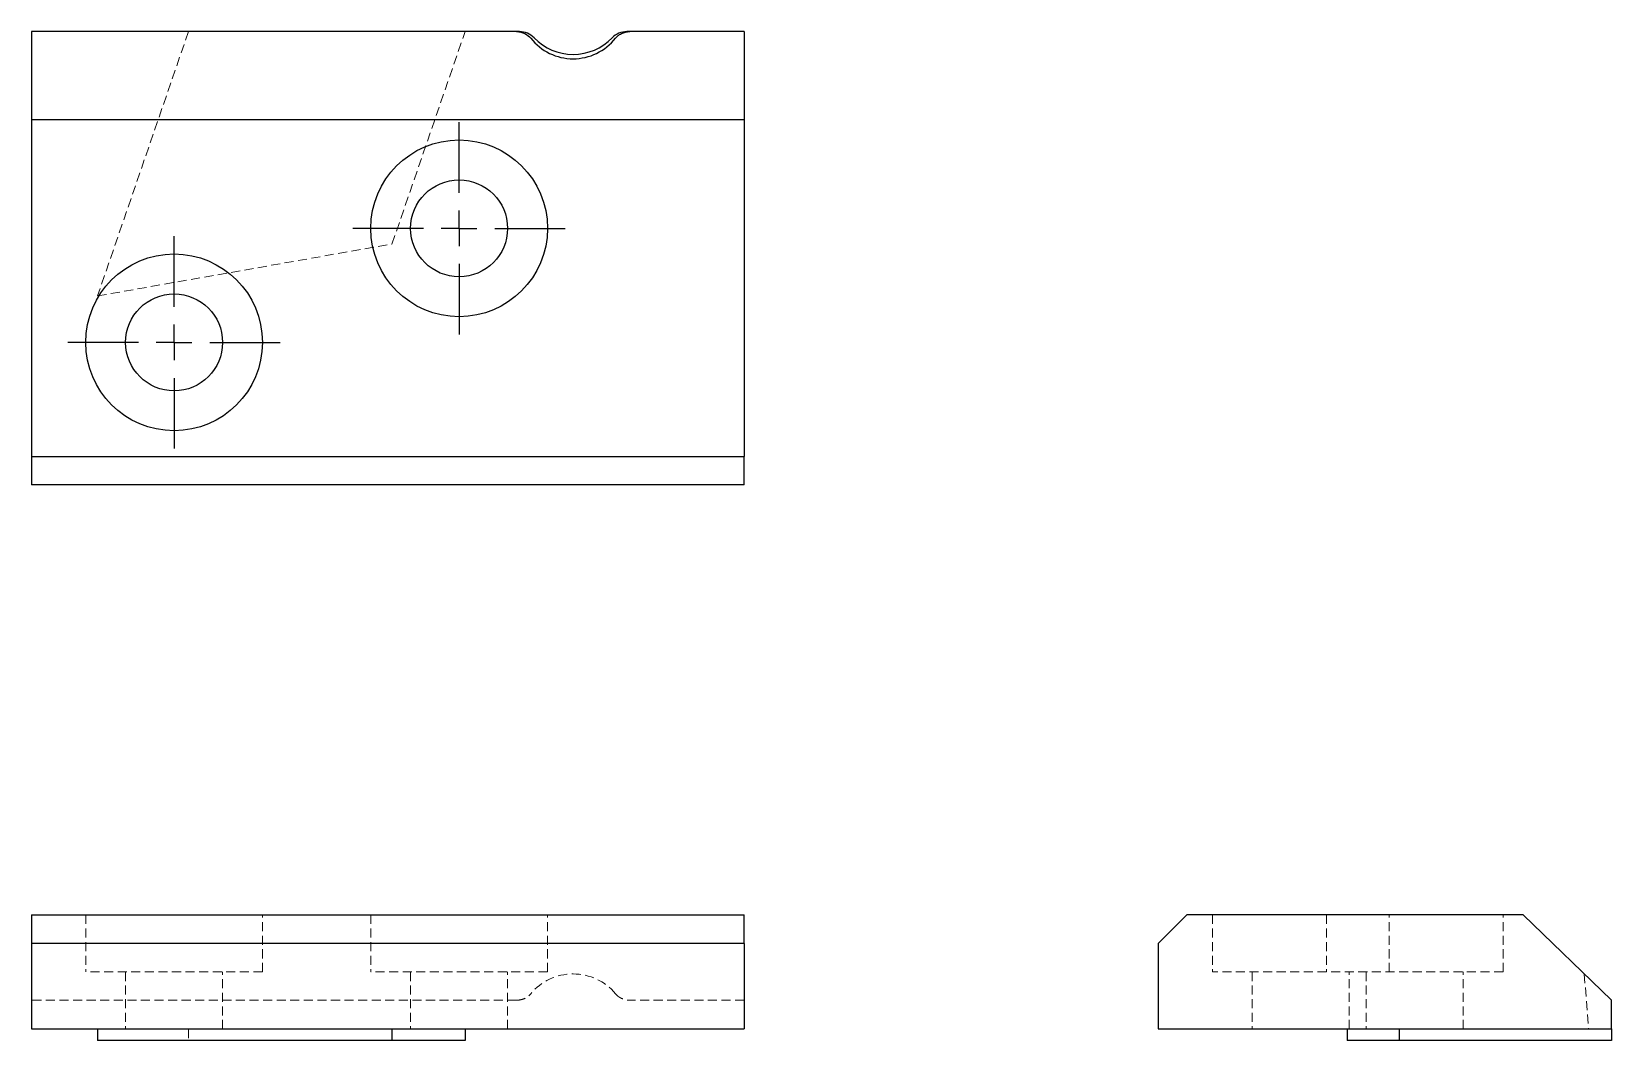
# Model space of a CAD drawing. Header units: millimetres. Extents: x 33 to 255, y 48 to 190.
import ezdxf

# ---------------------------------------------------------------- set-up
doc = ezdxf.new("R2010")
doc.units = ezdxf.units.MM
doc.linetypes.add('HIDDEN', pattern=[1.905, 1.27, -0.635])
doc.layers.add('10', color=7, linetype='Continuous')

# ---------------------------------------------------------------- blocks, each defined once
blk = doc.blocks.new('SW_CENTERMARKSYMBOL_0')
at = {"layer": '10', "color": 0}
for p, q in [((0, 5), (0, 14.9)), ((0, 0), (0, 2.5)), ((-5, 0), (-14.9, 0)), ((0, 0), (-2.5, 0)), ((0, 0), (0, -2.5)), ((0, 0), (2.5, 0)), ((5, 0), (14.9, 0)), ((0, -5), (0, -14.9))]:
    blk.add_line(p, q, dxfattribs=at)
blk = doc.blocks.new('SW_CENTERMARKSYMBOL_1')
at = {"layer": '10', "color": 0}
for p, q in [((0, 5), (0, 14.9)), ((0, 0), (0, 2.5)), ((-5, 0), (-14.9, 0)), ((0, 0), (-2.5, 0)), ((0, 0), (0, -2.5)), ((0, 0), (2.5, 0)), ((5, 0), (14.9, 0)), ((0, -5), (0, -14.9))]:
    blk.add_line(p, q, dxfattribs=at)

msp = doc.modelspace()

# ---------------------------------------------------------------- linework, layer by layer
at = {"color": 7, "linetype": 'Continuous', "lineweight": 25}
for p, q in [((33, 189.72), (33, 177.33)), ((101.05, 189.72), (33, 189.72)), ((101.48, 189.72), (101.26, 189.72)), ((133, 189.72), (116.95, 189.72)), ((133, 189.72), (133, 177.33)), ((133, 177.33), (33, 177.33)), ((33, 177.33), (33, 130.12)), ((133, 177.33), (133, 130.12)), ((33, 130.12), (133, 130.12)), ((33, 130.12), (33, 126.12)), ((133, 126.12), (133, 130.12)), ((133, 126.12), (33, 126.12)), ((33, 65.8), (33, 61.8)), ((33, 65.8), (133, 65.8)), ((133, 61.8), (133, 65.8)), ((191.12, 61.8), (195.12, 65.8)), ((242.33, 65.8), (195.12, 65.8)), ((254.72, 53.83), (242.33, 65.8)), ((133, 61.8), (33, 61.8)), ((33, 61.8), (33, 49.8)), ((133, 61.8), (133, 49.8)), ((191.12, 61.8), (191.12, 49.8)), ((254.72, 49.8), (254.72, 53.83)), ((33, 49.8), (133, 49.8)), ((42.25, 49.8), (42.25, 48.2)), ((83.58, 49.8), (83.58, 48.2)), ((93.84, 49.8), (93.84, 48.2)), ((191.12, 49.8), (254.72, 49.8)), ((217.63, 49.8), (217.63, 48.2)), ((224.92, 49.8), (224.92, 48.2)), ((254.72, 49.8), (254.72, 48.2)), ((83.58, 48.2), (42.25, 48.2)), ((93.84, 48.2), (83.58, 48.2)), ((224.92, 48.2), (217.63, 48.2)), ((254.72, 48.2), (224.92, 48.2))]:
    msp.add_line(p, q, dxfattribs=at)
at = {"color": 7, "linetype": 'HIDDEN', "lineweight": 18}
for p, q in [((55.02, 189.72), (42.25, 152.63)), ((83.58, 159.92), (93.84, 189.72)), ((42.25, 152.63), (83.58, 159.92)), ((40.6, 65.8), (40.6, 57.8)), ((65.4, 57.8), (65.4, 65.8)), ((80.6, 65.8), (80.6, 57.8)), ((105.4, 57.8), (105.4, 65.8)), ((198.72, 65.8), (198.72, 57.8)), ((214.72, 65.8), (214.72, 57.8)), ((223.52, 57.8), (223.52, 65.8)), ((239.52, 57.8), (239.52, 65.8)), ((65.4, 57.8), (40.6, 57.8)), ((46.2, 57.8), (46.2, 49.8)), ((59.8, 49.8), (59.8, 57.8)), ((105.4, 57.8), (80.6, 57.8)), ((86.2, 57.8), (86.2, 49.8)), ((99.8, 49.8), (99.8, 57.8)), ((214.72, 57.8), (198.72, 57.8)), ((204.32, 57.8), (204.32, 49.8)), ((239.52, 57.8), (214.72, 57.8)), ((217.92, 49.8), (217.92, 57.8)), ((220.32, 57.8), (220.32, 49.8)), ((233.92, 49.8), (233.92, 57.8)), ((250.91, 57.51), (251.52, 49.8)), ((101.05, 53.83), (33, 53.83)), ((133, 53.83), (116.95, 53.83)), ((55.02, 49.8), (55.02, 48.2))]:
    msp.add_line(p, q, dxfattribs=at)
at = {"color": 7, "linetype": 'Continuous', "lineweight": 25}
for centre, radius in [((93, 162.12), 12.4), ((93, 162.12), 6.8), ((53, 146.12), 12.4), ((53, 146.12), 6.8)]:
    msp.add_circle(centre, radius, dxfattribs=at)
msp.add_arc((109, 194.12), 7.6, 223.8589, 316.1411, dxfattribs=at)
msp.add_ellipse((109, 193.54), major_axis=(0, 7.63), ratio=0.9971, start_param=2.243954, end_param=4.039231, dxfattribs=at)
at = {"color": 7, "linetype": 'HIDDEN', "lineweight": 18}
msp.add_ellipse((109, 50.15), major_axis=(7.61, 0), ratio=0.968498, start_param=0.673158, end_param=2.468435, dxfattribs=at)
at = {"color": 7, "linetype": 'Continuous', "lineweight": 25}
for points, knots in [([(101.05, 189.72), (101.26, 189.72), (101.46, 189.69), (101.86, 189.6), (102.05, 189.53), (102.57, 189.28), (102.85, 189.04), (103.05, 188.78)], [0, 0, 0, 0, 0.25, 0.25, 0.5, 0.5, 1, 1, 1, 1]), ([(101.24, 189.72), (101.24, 189.72), (101.18, 189.72), (101.11, 189.72), (101.05, 189.72)], [0, 0, 0, 0, 0.00728, 1, 1, 1, 1]), ([(103.52, 188.85), (103.26, 189.13), (102.93, 189.34), (102.24, 189.64), (101.86, 189.72), (101.48, 189.72)], [0, 0, 0, 0, 0.5, 0.5, 1, 1, 1, 1]), ([(116.52, 189.72), (116.14, 189.72), (115.76, 189.64), (115.07, 189.34), (114.74, 189.13), (114.48, 188.85)], [0, 0, 0, 0, 0.5, 0.5, 1, 1, 1, 1]), ([(114.95, 188.78), (115.05, 188.91), (115.17, 189.04), (115.45, 189.26), (115.6, 189.36), (115.95, 189.53), (116.14, 189.6), (116.53, 189.69), (116.74, 189.72), (116.95, 189.72)], [0, 0, 0, 0, 0.25, 0.25, 0.5, 0.5, 0.75, 0.75, 1, 1, 1, 1])]:
    msp.add_open_spline(points, degree=3, knots=knots, dxfattribs=at)
msp.add_open_spline([(116.95, 189.72), (116.81, 189.72), (116.66, 189.72), (116.52, 189.72)], degree=3, dxfattribs=at)
at = {"color": 7, "linetype": 'HIDDEN', "lineweight": 18}
for points, knots in [([(101.05, 53.83), (101.26, 53.83), (101.46, 53.86), (101.86, 53.95), (102.05, 54.01), (102.57, 54.26), (102.85, 54.48), (103.05, 54.74)], [0, 0, 0, 0, 0.25, 0.25, 0.5, 0.5, 1, 1, 1, 1]), ([(114.95, 54.74), (115.05, 54.61), (115.17, 54.49), (115.45, 54.28), (115.6, 54.18), (115.95, 54.02), (116.14, 53.95), (116.53, 53.86), (116.74, 53.83), (116.95, 53.83)], [0, 0, 0, 0, 0.25, 0.25, 0.5, 0.5, 0.75, 0.75, 1, 1, 1, 1])]:
    msp.add_open_spline(points, degree=3, knots=knots, dxfattribs=at)

# ---------------------------------------------------------------- block references
at = {"layer": '10'}
for name, p in [('SW_CENTERMARKSYMBOL_0', (93, 162.12)), ('SW_CENTERMARKSYMBOL_1', (53, 146.12))]:
    msp.add_blockref(name, p, dxfattribs=at)

doc.saveas('drawing.dxf')
